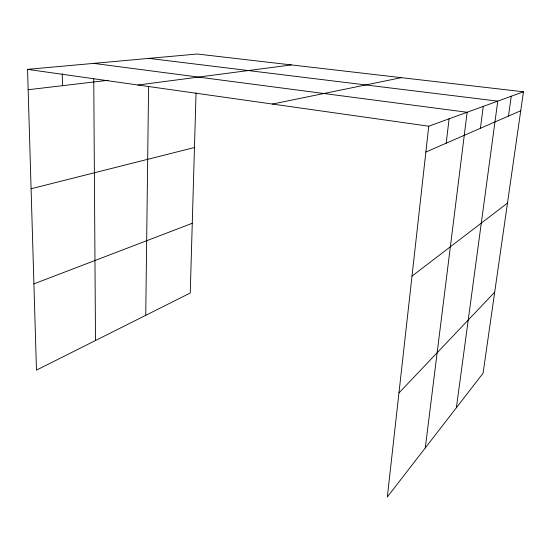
<?xml version="1.0" encoding="UTF-8"?>
<svg xmlns="http://www.w3.org/2000/svg" width="551" height="551" viewBox="0 0 551 551"><rect width="100%" height="100%" fill="white"/><g stroke="black" fill="none" stroke-linecap="round" stroke-linejoin="round"><path stroke-width="0.83" d="M145.739 315.317L148.584 86.624M196.053 92.885L190.24 293.008L36.462 370.12L27.55 69.364L197.182 54.012L523.45 91.797L483.062 373.247L387.325 496.988L428.754 126.2L523.45 91.797M446.2 143.191L449.086 118.816M425.276 447.935L467.138 112.259L93.642 63.379M480.417 128.293L483.261 106.398M456.386 407.726L497.76 101.129L148.935 58.378M508.477 116.082L511.238 96.232M398.952 392.946L494.702 292.147M412.003 276.113L507.478 203.085M425.868 152.035L520.729 110.744M33.907 283.868L192.265 223.279M31.09 188.759L194.462 147.516M272.401 104.049L401.342 77.657M138.005 85.012L291.334 64.915M28.156 89.73L108.086 80.301M27.55 69.364L428.754 126.2M62.27 73.841L62.477 85.68M93.746 78.607L95.502 340.518"/></g></svg>
